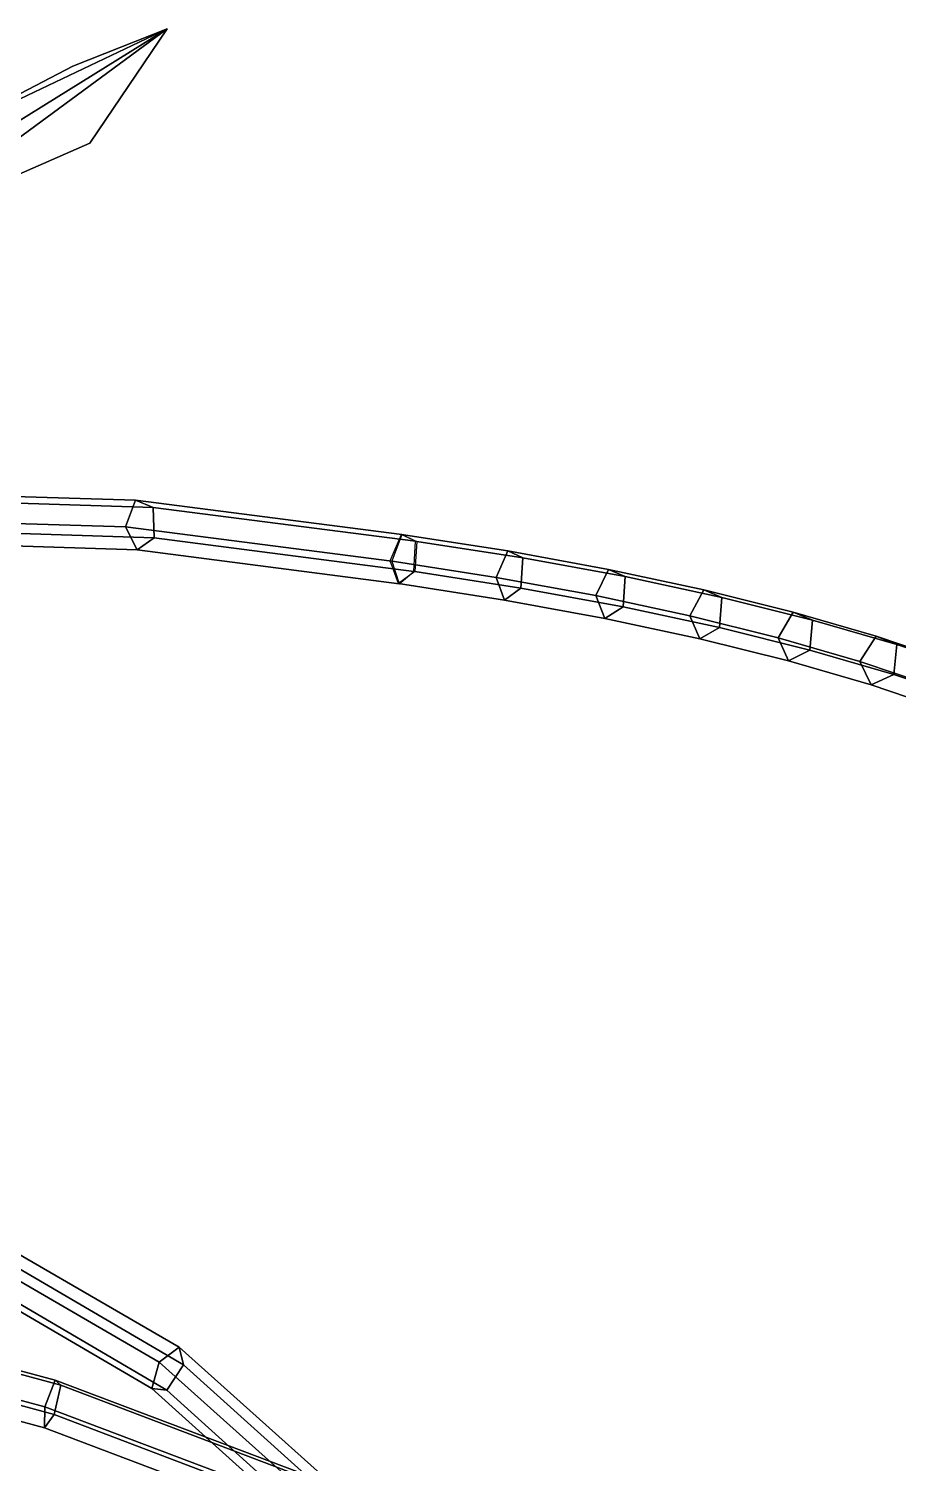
# Model space of a CAD drawing. Header units: metres. Extents: x -349 to 464, y -383 to 362.
# Drawn here: x 279.3 to 318.5, y 52.1 to 116.9 of the extents above; entities that cross this region are included whole.
import ezdxf

# ---------------------------------------------------------------- set-up
doc = ezdxf.new("R2010")
doc.units = ezdxf.units.M

msp = doc.modelspace()

# ---------------------------------------------------------------- linework, layer by layer
at = {"layer": 'Breeder_Petiole', "color": 3}
for points in [[(273.0805, 95.9558, 521.4352), (284.0735, 95.6156, 529.7226), (283.6159, 94.4123, 530.2801), (272.6229, 94.7525, 521.9927)], [(274.0511, 95.6422, 520.5063), (284.8742, 95.2977, 528.6451), (284.0735, 95.6156, 529.7226), (273.0805, 95.9558, 521.4352)], [(274.1993, 94.2708, 520.4816), (284.9182, 93.9237, 528.5291), (284.8742, 95.2977, 528.6451), (274.0511, 95.6422, 520.5063)], [(284.0735, 95.6156, 529.7226), (296.0967, 94.07146, 536.257), (295.6392, 92.8681, 536.8145), (283.6159, 94.4123, 530.2801)], [(284.8742, 95.2977, 528.6451), (296.7081, 93.7691, 535.0578), (296.0967, 94.07146, 536.257), (284.0735, 95.6156, 529.7226)], [(284.9182, 93.9237, 528.5291), (296.6357, 92.4047, 534.867), (296.7081, 93.7691, 535.0578), (284.8742, 95.2977, 528.6451)], [(272.6229, 94.7525, 521.9927), (283.6159, 94.4123, 530.2801), (284.1449, 93.3796, 529.5338), (273.3217, 93.7241, 521.395)], [(273.3217, 93.7241, 521.395), (284.1449, 93.3796, 529.5338), (284.9182, 93.9237, 528.5291), (274.1993, 94.2708, 520.4816)], [(283.6159, 94.4123, 530.2801), (295.6392, 92.8681, 536.8145), (295.9788, 91.8511, 535.9465), (284.1449, 93.3796, 529.5338)], [(284.1449, 93.3796, 529.5338), (295.9788, 91.8511, 535.9465), (296.6357, 92.4047, 534.867), (284.9182, 93.9237, 528.5291)], [(296.0872, 94.07346, 536.2499), (300.875, 93.3315, 539.2828), (300.3579, 92.1374, 539.807), (295.5701, 92.8793, 536.7741)], [(296.771, 93.7592, 535.0936), (301.5588, 93.01733, 538.1265), (300.875, 93.3315, 539.2828), (296.0872, 94.07346, 536.2499)], [(296.6846, 92.3965, 534.8965), (301.4724, 91.6546, 537.9294), (301.5588, 93.01733, 538.1265), (296.771, 93.7592, 535.0936)], [(300.875, 93.3315, 539.2828), (305.4259, 92.4978, 542.6187), (304.8518, 91.3141, 543.1058), (300.3579, 92.1374, 539.807)], [(301.5588, 93.01733, 538.1265), (306.1788, 92.1702, 541.5101), (305.4259, 92.4978, 542.6187), (300.875, 93.3315, 539.2828)], [(295.5701, 92.8793, 536.7741), (300.3579, 92.1374, 539.807), (300.7345, 91.1139, 538.9621), (295.9467, 91.8558, 535.9292)], [(301.4724, 91.6546, 537.9294), (306.0791, 90.8095, 541.3059), (306.1788, 92.1702, 541.5101), (301.5588, 93.01733, 538.1265)], [(295.9467, 91.8558, 535.9292), (300.7345, 91.1139, 538.9621), (301.4724, 91.6546, 537.9294), (296.6846, 92.3965, 534.8965)], [(300.3579, 92.1374, 539.807), (304.8518, 91.3141, 543.1058), (305.2636, 90.2834, 542.2864), (300.7345, 91.1139, 538.9621)], [(305.4259, 92.4978, 542.6187), (309.7276, 91.5748, 546.2489), (309.0992, 90.4025, 546.6951), (304.8518, 91.3141, 543.1058)], [(306.1788, 92.1702, 541.5101), (310.5461, 91.2325, 545.1923), (309.7276, 91.5748, 546.2489), (305.4259, 92.4978, 542.6187)], [(306.0791, 90.8095, 541.3059), (310.4335, 89.874, 544.9802), (310.5461, 91.2325, 545.1923), (306.1788, 92.1702, 541.5101)], [(300.7345, 91.1139, 538.9621), (305.2636, 90.2834, 542.2864), (306.0791, 90.8095, 541.3059), (301.4724, 91.6546, 537.9294)], [(309.7276, 91.5748, 546.2489), (313.7594, 90.5673, 550.1559), (313.0799, 89.4076, 550.5577), (309.0992, 90.4025, 546.6951)], [(310.5461, 91.2325, 545.1923), (314.6394, 90.209, 549.1556), (313.7594, 90.5673, 550.1559), (309.7276, 91.5748, 546.2489)], [(304.8518, 91.3141, 543.1058), (309.0992, 90.4025, 546.6951), (309.5444, 89.364, 545.9036), (305.2636, 90.2834, 542.2864)], [(305.2636, 90.2834, 542.2864), (309.5444, 89.364, 545.9036), (310.4335, 89.874, 544.9802), (306.0791, 90.8095, 541.3059)], [(310.4335, 89.874, 544.9802), (314.5146, 88.853, 548.9346), (314.6394, 90.209, 549.1556), (310.5461, 91.2325, 545.1923)], [(309.0992, 90.4025, 546.6951), (313.0799, 89.4076, 550.5577), (313.5562, 88.3605, 549.7962), (309.5444, 89.364, 545.9036)], [(313.7594, 90.5673, 550.1559), (317.5017, 89.4807, 554.321), (316.7744, 88.3345, 554.6752), (313.0799, 89.4076, 550.5577)], [(314.6394, 90.209, 549.1556), (318.4391, 89.1052, 553.381), (317.5017, 89.4807, 554.321), (313.7594, 90.5673, 550.1559)], [(314.5146, 88.853, 548.9346), (318.3027, 87.7519, 553.1505), (318.4391, 89.1052, 553.381), (314.6394, 90.209, 549.1556)], [(309.5444, 89.364, 545.9036), (313.5562, 88.3605, 549.7962), (314.5146, 88.853, 548.9346), (310.4335, 89.874, 544.9802)], [(313.0799, 89.4076, 550.5577), (316.7744, 88.3345, 554.6752), (317.2798, 87.2783, 553.9457), (313.5562, 88.3605, 549.7962)], [(317.5017, 89.4807, 554.321), (320.9366, 88.3206, 558.7244), (320.165, 87.189, 559.028), (316.7744, 88.3345, 554.6752)], [(318.4391, 89.1052, 553.381), (321.927, 87.9268, 557.8484), (320.9366, 88.3206, 558.7244), (317.5017, 89.4807, 554.321)], [(313.5562, 88.3605, 549.7962), (317.2798, 87.2783, 553.9457), (318.3027, 87.7519, 553.1505), (314.5146, 88.853, 548.9346)], [(318.3027, 87.7519, 553.1505), (321.7797, 86.5765, 557.6074), (321.927, 87.9268, 557.8484), (318.4391, 89.1052, 553.381)], [(316.7744, 88.3345, 554.6752), (320.165, 87.189, 559.028), (320.697, 86.1231, 558.3322), (317.2798, 87.2783, 553.9457)], [(317.2798, 87.2783, 553.9457), (320.697, 86.1231, 558.3322), (321.7797, 86.5765, 557.6074), (318.3027, 87.7519, 553.1505)], [(275.3913, 63.5524, 457.0654), (286.0421, 57.3743, 463.4808), (285.1446, 56.704, 464.3253), (274.4937, 62.882, 457.91)], [(275.8885, 62.6291, 456.169), (286.2438, 56.579, 462.3717), (286.0421, 57.3743, 463.4808), (275.3913, 63.5524, 457.0654)], [(274.4937, 62.882, 457.91), (285.1446, 56.704, 464.3253), (284.8132, 55.5105, 463.7179), (274.4579, 61.5606, 457.5152)], [(275.315, 61.4052, 456.4454), (285.4886, 55.4337, 462.5174), (286.2438, 56.579, 462.3717), (275.8885, 62.6291, 456.169)], [(274.4579, 61.5606, 457.5152), (284.8132, 55.5105, 463.7179), (285.4886, 55.4337, 462.5174), (275.315, 61.4052, 456.4454)], [(267.4225, 59.3879, 437.8666), (280.4397, 55.8937, 441.008), (279.9821, 54.6904, 441.5655), (266.965, 58.1846, 438.4241)], [(267.977, 59.0937, 436.6381), (280.6971, 55.6628, 439.6725), (280.4397, 55.8937, 441.008), (267.4225, 59.3879, 437.8666)], [(267.8695, 57.7342, 436.4293), (280.4072, 54.3423, 439.3979), (280.6971, 55.6628, 439.6725), (267.977, 59.0937, 436.6381)], [(266.965, 58.1846, 438.4241), (279.9821, 54.6904, 441.5655), (279.9678, 53.7448, 440.5612), (267.2477, 57.1756, 437.5268)], [(267.2477, 57.1756, 437.5268), (279.9678, 53.7448, 440.5612), (280.4072, 54.3423, 439.3979), (267.8695, 57.7342, 436.4293)], [(286.0421, 57.3743, 463.4808), (296.0446, 48.4097, 466.9953), (295.147, 47.7394, 467.8398), (285.1446, 56.704, 464.3253)], [(286.2438, 56.579, 462.3717), (295.9562, 47.8279, 465.7475), (296.0446, 48.4097, 466.9953), (286.0421, 57.3743, 463.4808)], [(285.1446, 56.704, 464.3253), (295.147, 47.7394, 467.8398), (294.5256, 46.7594, 467.0937), (284.8132, 55.5105, 463.7179)], [(285.4886, 55.4337, 462.5174), (295.0228, 46.8138, 465.8079), (295.9562, 47.8279, 465.7475), (286.2438, 56.579, 462.3717)], [(280.4397, 55.8937, 441.008), (293.384, 50.9984, 441.0654), (292.9265, 49.7951, 441.623), (279.9821, 54.6904, 441.5655)], [(280.6971, 55.6628, 439.6725), (293.3372, 50.8661, 439.693), (293.384, 50.9984, 441.0654), (280.4397, 55.8937, 441.008)], [(280.4072, 54.3423, 439.3979), (292.8603, 49.6061, 439.3958), (293.3372, 50.8661, 439.693), (280.6971, 55.6628, 439.6725)], [(284.8132, 55.5105, 463.7179), (294.5256, 46.7594, 467.0937), (295.0228, 46.8138, 465.8079), (285.4886, 55.4337, 462.5174)], [(279.9821, 54.6904, 441.5655), (292.9265, 49.7951, 441.623), (292.6079, 48.948, 440.5817), (279.9678, 53.7448, 440.5612)], [(279.9678, 53.7448, 440.5612), (292.6079, 48.948, 440.5817), (292.8603, 49.6061, 439.3958), (280.4072, 54.3423, 439.3979)]]:
    msp.add_3dface(points, dxfattribs=at)
at = {"layer": 'Breeder_Stipule', "color": 3}
for points in [[(273.2874, 107.9161, 458.9179), (285.5035, 116.9081, 454.7753), (273.6741, 109.5616, 452.9882)], [(273.2874, 107.9161, 458.9179), (273.6741, 109.5616, 452.9882), (285.5035, 116.9081, 454.7753)], [(273.2874, 107.9161, 458.9179), (282.008, 111.736, 459.6389), (285.5035, 116.9081, 454.7753)], [(273.2874, 107.9161, 458.9179), (285.5035, 116.9081, 454.7753), (282.008, 111.736, 459.6389)], [(273.6741, 109.5616, 452.9882), (285.5035, 116.9081, 454.7753), (273.7985, 111.3278, 447.1037)], [(273.6741, 109.5616, 452.9882), (273.7985, 111.3278, 447.1037), (285.5035, 116.9081, 454.7753)], [(285.5035, 116.9081, 454.7753), (281.2467, 115.2121, 449.7191), (273.7985, 111.3278, 447.1037)], [(285.5035, 116.9081, 454.7753), (273.7985, 111.3278, 447.1037), (281.2467, 115.2121, 449.7191)]]:
    msp.add_3dface(points, dxfattribs=at)

doc.saveas('drawing.dxf')
